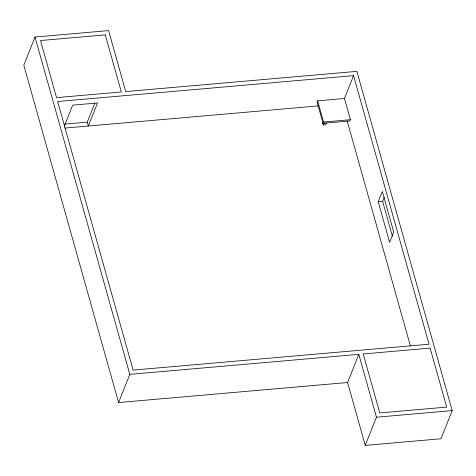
<?xml version="1.0" encoding="UTF-8"?>
<svg xmlns="http://www.w3.org/2000/svg" width="476" height="476" viewBox="0 0 476 476"><rect width="100%" height="100%" fill="white"/><g stroke="black" fill="none" stroke-linecap="round" stroke-linejoin="round"><path stroke-width="0.71" d="M347.587 382.52L365.253 445.387L440.99 438.765L452.2 410.598L356.869 71.37L125.724 91.582L108.587 30.613L35.01 37.045L23.8 65.212L118.595 402.541L347.587 382.52L358.797 354.352L129.805 374.374L118.595 402.541M64.319 126.152L72.685 105.136L97.526 102.965L88.352 126.015L87.263 122.136L94.813 103.149M344.463 98.484L317.587 100.835L317.087 102.096L323.043 123.308L349.925 120.963L350.425 119.696L344.463 98.484L353.555 75.642L57.638 101.513L133.119 370.102L429.037 344.231L353.555 75.642M323.043 123.308L323.549 122.046L317.587 100.835M326.417 122.772L325.608 124.807L323.263 125.009L324.073 122.981M378.218 201.77L382.323 191.447L393.723 232.014L389.618 242.332L378.218 201.77L382.621 201.384L384.263 197.254M365.253 445.387L376.462 417.22L358.797 354.352M64.611 124.111L87.263 122.136M64.974 128.062L318.652 105.88M323.549 122.046L350.425 119.696M376.462 417.22L452.2 410.598M382.621 201.384L392.42 236.257M347.165 120.952L410.395 345.969M322.68 122.945L323.263 125.009M35.01 37.045L129.805 374.374M105.273 34.879L40.508 40.543L56.549 97.628L121.32 91.969L105.273 34.879M430.125 348.111L363.2 353.965L379.777 412.954L446.702 407.099L430.125 348.111"/></g></svg>
